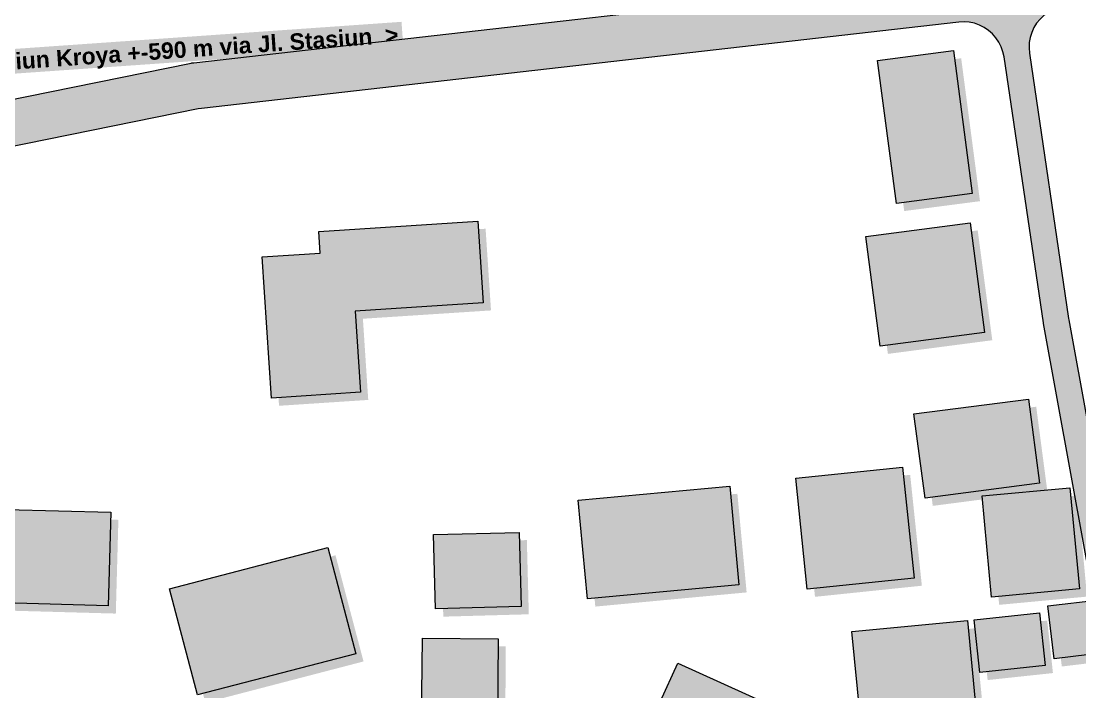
# Model space of a CAD drawing. Header units: metres. Extents: x 305859 to 307221, y 9155922 to 9156786.
# Drawn here: x 307059.2 to 307162.4, y 9156088.2 to 9156153.5 of the extents above; entities that cross this region are included whole.
import ezdxf

# ---------------------------------------------------------------- set-up
doc = ezdxf.new("R2010")
doc.units = ezdxf.units.M
for name, color, linetype, lineweight, true_color in [('A-ALUR_STASIUN', 7, 'Continuous', 50, 0x148c3c), ('A-LABEL', 7, 'Continuous', 0, 0x000000), ('B-BAYANGAN', 7, 'Continuous', 0, 0x76786c), ('J-PERKERASAN_JALAN', 7, 'Continuous', 9, 0x989896), ('K-BANGUNAN_LUAR_TAPAK', 7, 'Continuous', 9, 0xdedede)]:
    doc.layers.add(name, color=color, linetype=linetype, lineweight=lineweight, true_color=true_color)
doc.styles.add('ARIALB', font='arialbd.ttf')

msp = doc.modelspace()

# ---------------------------------------------------------------- hatches: boundary and pattern name
at = {"layer": 'A-ALUR_STASIUN', "true_color": 0x148c3c}
h = msp.add_hatch(color=116, dxfattribs=at)
h.dxf.hatch_style = 1
h.paths.add_polyline_path([(307021.17, 9156136.77), (307076.16, 9156147.91), (307076.22, 9156147.91), (307155.24, 9156156.9), (307186.87, 9156162.74), (307187.13, 9156161.37), (307155.47, 9156155.52), (307155.42, 9156155.52), (307076.41, 9156146.53), (307021.43, 9156135.39), (307021.38, 9156135.39), (306869.96, 9156115.01), (306869.77, 9156116.39), (307021.17, 9156136.77)])
h = msp.add_hatch(color=116, dxfattribs=at)
h.dxf.hatch_style = 1
h.paths.add_polyline_path([(307107.18, 9156150.73), (307103.41, 9156148.49), (307103.01, 9156152.07)])
at = {"layer": 'B-BAYANGAN', "true_color": 0x76786c}
h = msp.add_hatch(color=8, dxfattribs=at)
h.dxf.hatch_style = 1
h.paths.add_polyline_path([(307150.82, 9156149.89), (307152.65, 9156135.98), (307145.27, 9156135.02), (307143.42, 9156148.92), (307150.82, 9156149.89)])
h = msp.add_hatch(color=8, dxfattribs=at)
h.dxf.hatch_style = 1
h.paths.add_polyline_path([(307104.49, 9156133.3), (307105.02, 9156125.35), (307092.54, 9156124.54), (307093.06, 9156116.64), (307084.37, 9156116.07), (307083.47, 9156129.82), (307089.14, 9156130.18), (307089, 9156132.29), (307104.49, 9156133.3)])
h = msp.add_hatch(color=8, dxfattribs=at)
h.dxf.hatch_style = 1
h.paths.add_polyline_path([(307152.43, 9156133.14), (307153.85, 9156122.45), (307143.68, 9156121.12), (307142.27, 9156131.8), (307152.43, 9156133.14)])
h = msp.add_hatch(color=8, dxfattribs=at)
h.dxf.hatch_style = 1
h.paths.add_polyline_path([(307158.13, 9156115.98), (307159.21, 9156107.78), (307148.05, 9156106.33), (307146.97, 9156114.53), (307158.13, 9156115.98)])
h = msp.add_hatch(color=8, dxfattribs=at)
h.dxf.hatch_style = 1
h.paths.add_polyline_path([(307145.85, 9156109.35), (307146.99, 9156098.56), (307136.58, 9156097.48), (307135.45, 9156108.28), (307145.85, 9156109.35)])
h = msp.add_hatch(color=8, dxfattribs=at)
h.dxf.hatch_style = 1
h.paths.add_polyline_path([(307129.02, 9156107.51), (307129.92, 9156097.91), (307115.18, 9156096.53), (307114.26, 9156106.13), (307129.02, 9156107.51)])
h = msp.add_hatch(color=8, dxfattribs=at)
h.dxf.hatch_style = 1
h.paths.add_polyline_path([(307162.16, 9156107.35), (307163.08, 9156097.5), (307154.52, 9156096.7), (307153.6, 9156106.55), (307162.16, 9156107.35)])
h = msp.add_hatch(color=8, dxfattribs=at)
h.dxf.hatch_style = 1
h.paths.add_polyline_path([(307068.72, 9156104.97), (307068.47, 9156095.85), (307058.29, 9156096.13), (307058.53, 9156105.24), (307068.72, 9156104.97)])
h = msp.add_hatch(color=8, dxfattribs=at)
h.dxf.hatch_style = 1
h.paths.add_polyline_path([(307108.51, 9156103), (307108.7, 9156095.78), (307100.37, 9156095.55), (307100.18, 9156102.78), (307108.51, 9156103)])
h = msp.add_hatch(color=8, dxfattribs=at)
h.dxf.hatch_style = 1
h.paths.add_polyline_path([(307089.87, 9156101.52), (307092.6, 9156091.19), (307077.19, 9156087.18), (307074.46, 9156097.51), (307089.87, 9156101.52)])
h = msp.add_hatch(color=8, dxfattribs=at)
h.dxf.hatch_style = 1
h.paths.add_polyline_path([(307165.05, 9156096.44), (307165.66, 9156091.3), (307160.62, 9156090.7), (307160.01, 9156095.84), (307165.05, 9156096.44)])
h = msp.add_hatch(color=8, dxfattribs=at)
h.dxf.hatch_style = 1
h.paths.add_polyline_path([(307159.2, 9156095.17), (307159.76, 9156090.06), (307153.4, 9156089.38), (307152.83, 9156094.48), (307159.2, 9156095.17)])
h = msp.add_hatch(color=8, dxfattribs=at)
h.dxf.hatch_style = 1
h.paths.add_polyline_path([(307152.17, 9156094.42), (307152.97, 9156086.21), (307141.73, 9156085.14), (307140.93, 9156093.34), (307152.17, 9156094.42)])
h = msp.add_hatch(color=8, dxfattribs=at)
h.dxf.hatch_style = 1
h.paths.add_polyline_path([(307106.46, 9156092.65), (307106.4, 9156084.56), (307099.01, 9156084.63), (307099.08, 9156092.72), (307106.46, 9156092.65)])
h = msp.add_hatch(color=8, dxfattribs=at)
h.dxf.hatch_style = 1
h.paths.add_polyline_path([(307139.24, 9156083.38), (307130.63, 9156064.57), (307115.36, 9156071.46), (307123.98, 9156090.28), (307139.24, 9156083.38)])
at = {"layer": 'J-PERKERASAN_JALAN', "true_color": 0xa8a8a6}
h = msp.add_hatch(color=253, dxfattribs=at)
h.dxf.hatch_style = 1
h.paths.add_polyline_path([(307075.81, 9156149.42), (307075.89, 9156149.43), (307076, 9156149.45), (307076.08, 9156149.46), (307154.88, 9156158.42), (307155.15, 9156158.46), (307190, 9156164.9), (307190, 9156160.32), (307160.7, 9156154.91), (307160.21, 9156154.79), (307159.73, 9156154.6), (307159.28, 9156154.35), (307158.87, 9156154.05), (307158.5, 9156153.7), (307158.17, 9156153.3), (307157.9, 9156152.87), (307157.69, 9156152.41), (307157.54, 9156151.92), (307157.45, 9156151.41), (307157.43, 9156150.9), (307157.47, 9156150.39), (307161.29, 9156124.58), (307161.31, 9156124.45), (307170.63, 9156073.3), (307170.64, 9156073.23), (307170.65, 9156073.22), (307170.66, 9156073.15), (307171.41, 9156066.64), (307171.42, 9156066.57), (307171.42, 9156066.55), (307171.43, 9156066.48), (307171.7, 9156060.14), (307171.7, 9156060.12), (307171.71, 9156060.07), (307172.44, 9156014.43), (307172.44, 9156014.33), (307172.44, 9156014.31), (307172.43, 9156014.21), (307170.3, 9155988.21), (307170.29, 9155988.12), (307170.23, 9155986.98), (307170.22, 9155986.92), (307170.22, 9155986.9), (307170.21, 9155986.84), (307170.07, 9155985.7), (307170.06, 9155985.65), (307170.06, 9155985.64), (307170.05, 9155985.59), (307163.47, 9155947.5), (307163.45, 9155947.43), (307163.45, 9155947.41), (307163.43, 9155947.33), (307162.85, 9155945.09), (307162.76, 9155944.64), (307162.44, 9155942.34), (307162.41, 9155942.03), (307161.39, 9155925), (307158.88, 9155925), (307159.93, 9155942.35), (307159.93, 9155942.42), (307159.94, 9155942.44), (307159.95, 9155942.52), (307160.32, 9155945.22), (307160.34, 9155945.34), (307160.34, 9155945.36), (307160.37, 9155945.48), (307160.96, 9155947.78), (307161.03, 9155948.1), (307167.57, 9155985.92), (307167.6, 9155986.11), (307167.71, 9155987.01), (307167.74, 9155987.27), (307167.8, 9155988.31), (307167.8, 9155988.33), (307167.8, 9155988.37), (307169.93, 9156014.21), (307169.94, 9156014.6), (307169.21, 9156059.98), (307169.2, 9156060.09), (307168.94, 9156066.22), (307168.91, 9156066.51), (307168.19, 9156072.73), (307168.15, 9156072.98), (307158.84, 9156124.07), (307158.83, 9156124.1), (307158.83, 9156124.11), (307158.83, 9156124.14), (307155, 9156150.02), (307154.89, 9156150.52), (307154.72, 9156151), (307154.49, 9156151.46), (307154.2, 9156151.88), (307153.86, 9156152.27), (307153.48, 9156152.6), (307153.05, 9156152.89), (307152.6, 9156153.12), (307152.11, 9156153.29), (307151.61, 9156153.39), (307151.1, 9156153.43), (307150.59, 9156153.41), (307076.82, 9156145.01), (307076.48, 9156144.96), (307026.25, 9156134.79), (307025.75, 9156134.65), (307025.27, 9156134.46), (307024.83, 9156134.2), (307024.42, 9156133.89), (307024.05, 9156133.52), (307023.73, 9156133.12), (307023.47, 9156132.67), (307023.27, 9156132.2), (307023.13, 9156131.7), (307023.05, 9156131.19), (307023.05, 9156130.68), (307024.92, 9156091.03), (307024.92, 9156090.91), (307024.79, 9156090.9), (307022.06, 9156090.77), (307021.93, 9156090.77), (307021.92, 9156090.89), (307020.11, 9156129.27), (307020.05, 9156129.77), (307019.93, 9156130.27), (307019.75, 9156130.74), (307019.51, 9156131.19), (307019.21, 9156131.61), (307018.87, 9156131.98), (307018.47, 9156132.31), (307018.04, 9156132.58), (307017.58, 9156132.8), (307017.1, 9156132.95), (307016.6, 9156133.05), (307016.09, 9156133.08), (307015.58, 9156133.04), (306875.58, 9156114.2), (306875.08, 9156114.1), (306874.59, 9156113.93), (306874.13, 9156113.71), (306873.7, 9156113.42), (306873.31, 9156113.09), (306872.97, 9156112.7), (306872.68, 9156112.28), (306872.44, 9156111.82), (306872.27, 9156111.34), (306872.16, 9156110.83), (306872.83, 9156115.25), (306872.86, 9156115.62), (306873.06, 9156123.08), (306873.08, 9156122.55), (306873.17, 9156122.02), (306873.33, 9156121.52), (306873.56, 9156121.04), (306873.85, 9156120.59), (306874.19, 9156120.18), (306874.59, 9156119.83), (306875.03, 9156119.53), (306875.5, 9156119.29), (306876.01, 9156119.12), (306876.53, 9156119.01), (306877.06, 9156118.98), (306877.59, 9156119.01), (307020.78, 9156138.28), (307021.04, 9156138.33), (307075.81, 9156149.42)])
at = {"layer": 'K-BANGUNAN_LUAR_TAPAK', "true_color": 0xececea}
h = msp.add_hatch(color=7, dxfattribs=at)
h.dxf.hatch_style = 1
h.paths.add_polyline_path([(307150.07, 9156150.64), (307151.9, 9156136.73), (307144.52, 9156135.77), (307142.67, 9156149.67), (307150.07, 9156150.64)])
h = msp.add_hatch(color=7, dxfattribs=at)
h.dxf.hatch_style = 1
h.paths.add_polyline_path([(307103.74, 9156134.05), (307104.27, 9156126.1), (307091.79, 9156125.29), (307092.31, 9156117.39), (307083.62, 9156116.82), (307082.72, 9156130.57), (307088.39, 9156130.93), (307088.25, 9156133.04), (307103.74, 9156134.05)])
h = msp.add_hatch(color=7, dxfattribs=at)
h.dxf.hatch_style = 1
h.paths.add_polyline_path([(307151.68, 9156133.89), (307153.1, 9156123.2), (307142.93, 9156121.87), (307141.52, 9156132.55), (307151.68, 9156133.89)])
h = msp.add_hatch(color=7, dxfattribs=at)
h.dxf.hatch_style = 1
h.paths.add_polyline_path([(307157.38, 9156116.73), (307158.46, 9156108.53), (307147.3, 9156107.08), (307146.22, 9156115.28), (307157.38, 9156116.73)])
h = msp.add_hatch(color=7, dxfattribs=at)
h.dxf.hatch_style = 1
h.paths.add_polyline_path([(307145.1, 9156110.1), (307146.24, 9156099.31), (307135.83, 9156098.23), (307134.7, 9156109.03), (307145.1, 9156110.1)])
h = msp.add_hatch(color=7, dxfattribs=at)
h.dxf.hatch_style = 1
h.paths.add_polyline_path([(307128.27, 9156108.26), (307129.17, 9156098.66), (307114.43, 9156097.28), (307113.51, 9156106.88), (307128.27, 9156108.26)])
h = msp.add_hatch(color=7, dxfattribs=at)
h.dxf.hatch_style = 1
h.paths.add_polyline_path([(307161.41, 9156108.1), (307162.33, 9156098.25), (307153.77, 9156097.45), (307152.85, 9156107.3), (307161.41, 9156108.1)])
h = msp.add_hatch(color=7, dxfattribs=at)
h.dxf.hatch_style = 1
h.paths.add_polyline_path([(307067.97, 9156105.72), (307067.72, 9156096.6), (307057.54, 9156096.88), (307057.78, 9156105.99), (307067.97, 9156105.72)])
h = msp.add_hatch(color=7, dxfattribs=at)
h.dxf.hatch_style = 1
h.paths.add_polyline_path([(307107.76, 9156103.75), (307107.95, 9156096.53), (307099.62, 9156096.3), (307099.43, 9156103.53), (307107.76, 9156103.75)])
h = msp.add_hatch(color=7, dxfattribs=at)
h.dxf.hatch_style = 1
h.paths.add_polyline_path([(307089.12, 9156102.27), (307091.85, 9156091.94), (307076.44, 9156087.93), (307073.71, 9156098.26), (307089.12, 9156102.27)])
h = msp.add_hatch(color=7, dxfattribs=at)
h.dxf.hatch_style = 1
h.paths.add_polyline_path([(307164.3, 9156097.19), (307164.91, 9156092.05), (307159.87, 9156091.45), (307159.26, 9156096.59), (307164.3, 9156097.19)])
h = msp.add_hatch(color=7, dxfattribs=at)
h.dxf.hatch_style = 1
h.paths.add_polyline_path([(307158.45, 9156095.92), (307159.01, 9156090.81), (307152.65, 9156090.13), (307152.08, 9156095.23), (307158.45, 9156095.92)])
h = msp.add_hatch(color=7, dxfattribs=at)
h.dxf.hatch_style = 1
h.paths.add_polyline_path([(307151.42, 9156095.17), (307152.22, 9156086.96), (307140.98, 9156085.89), (307140.18, 9156094.09), (307151.42, 9156095.17)])
h = msp.add_hatch(color=7, dxfattribs=at)
h.dxf.hatch_style = 1
h.paths.add_polyline_path([(307105.71, 9156093.4), (307105.65, 9156085.31), (307098.26, 9156085.38), (307098.33, 9156093.47), (307105.71, 9156093.4)])
h = msp.add_hatch(color=7, dxfattribs=at)
h.dxf.hatch_style = 1
h.paths.add_polyline_path([(307138.49, 9156084.13), (307129.88, 9156065.32), (307114.61, 9156072.21), (307123.23, 9156091.03), (307138.49, 9156084.13)])

# ---------------------------------------------------------------- linework, layer by layer
at = {"layer": 'J-PERKERASAN_JALAN', "color": 8, "lineweight": 13, "true_color": 0x787876}
for points in [[(307021.04, 9156138.33), (307075.81, 9156149.42), (307075.81, 9156149.42), (307075.89, 9156149.43), (307076, 9156149.45), (307076.08, 9156149.46), (307154.88, 9156158.42), (307155.15, 9156158.46), (307190, 9156164.9)], [(307190, 9156160.32), (307160.7, 9156154.91), (307160.21, 9156154.79), (307159.73, 9156154.6), (307159.28, 9156154.35), (307158.87, 9156154.05), (307158.5, 9156153.7), (307158.17, 9156153.3), (307157.9, 9156152.87), (307157.69, 9156152.41), (307157.54, 9156151.92), (307157.45, 9156151.41), (307157.43, 9156150.9), (307157.47, 9156150.39), (307161.29, 9156124.58), (307161.31, 9156124.45), (307170.63, 9156073.3)], [(307168.15, 9156072.98), (307158.84, 9156124.07), (307158.83, 9156124.1), (307158.83, 9156124.11), (307158.83, 9156124.14), (307155, 9156150.02), (307154.89, 9156150.52), (307154.72, 9156151), (307154.49, 9156151.46), (307154.2, 9156151.88), (307153.86, 9156152.27), (307153.48, 9156152.6), (307153.05, 9156152.89), (307152.6, 9156153.12), (307152.11, 9156153.29), (307151.61, 9156153.39), (307151.1, 9156153.43), (307150.59, 9156153.41), (307076.82, 9156145.01), (307076.48, 9156144.96), (307026.25, 9156134.79)]]:
    msp.add_lwpolyline(points, dxfattribs=at)
at = {"layer": 'K-BANGUNAN_LUAR_TAPAK', "color": 253, "lineweight": 9, "true_color": 0xb0b0ae}
for points in [[(307150.07, 9156150.64), (307151.9, 9156136.73), (307144.52, 9156135.77), (307142.67, 9156149.67), (307150.07, 9156150.64)], [(307103.74, 9156134.05), (307104.27, 9156126.1), (307091.79, 9156125.29), (307092.31, 9156117.39), (307083.62, 9156116.82), (307082.72, 9156130.57), (307088.39, 9156130.93), (307088.25, 9156133.04), (307103.74, 9156134.05)], [(307151.68, 9156133.89), (307153.1, 9156123.2), (307142.93, 9156121.87), (307141.52, 9156132.55), (307151.68, 9156133.89)], [(307157.38, 9156116.73), (307158.46, 9156108.53), (307147.3, 9156107.08), (307146.22, 9156115.28), (307157.38, 9156116.73)], [(307145.1, 9156110.1), (307146.24, 9156099.31), (307135.83, 9156098.23), (307134.7, 9156109.03), (307145.1, 9156110.1)], [(307128.27, 9156108.26), (307129.17, 9156098.66), (307114.43, 9156097.28), (307113.51, 9156106.88), (307128.27, 9156108.26)], [(307161.41, 9156108.1), (307162.33, 9156098.25), (307153.77, 9156097.45), (307152.85, 9156107.3), (307161.41, 9156108.1)], [(307067.97, 9156105.72), (307067.72, 9156096.6), (307057.54, 9156096.88), (307057.78, 9156105.99), (307067.97, 9156105.72)], [(307107.76, 9156103.75), (307107.95, 9156096.53), (307099.62, 9156096.3), (307099.43, 9156103.53), (307107.76, 9156103.75)], [(307089.12, 9156102.27), (307091.85, 9156091.94), (307076.44, 9156087.93), (307073.71, 9156098.26), (307089.12, 9156102.27)], [(307164.3, 9156097.19), (307164.91, 9156092.05), (307159.87, 9156091.45), (307159.26, 9156096.59), (307164.3, 9156097.19)], [(307158.45, 9156095.92), (307159.01, 9156090.81), (307152.65, 9156090.13), (307152.08, 9156095.23), (307158.45, 9156095.92)], [(307151.42, 9156095.17), (307152.22, 9156086.96), (307140.98, 9156085.89), (307140.18, 9156094.09), (307151.42, 9156095.17)], [(307105.71, 9156093.4), (307105.65, 9156085.31), (307098.26, 9156085.38), (307098.33, 9156093.47), (307105.71, 9156093.4)], [(307138.49, 9156084.13), (307129.88, 9156065.32), (307114.61, 9156072.21), (307123.23, 9156091.03), (307138.49, 9156084.13)]]:
    msp.add_lwpolyline(points, close=True, dxfattribs=at)

# ---------------------------------------------------------------- texts
at = {"layer": 'A-LABEL', "color": 116, "true_color": 0x147832, "insert": (307075, 9156150.5), "char_height": 1.6, "attachment_point": 5, "rotation": 4, "style": 'ARIALB', "bg_fill": 1, "box_fill_scale": 1.25, "bg_fill_color": 7, "bg_fill_true_color": 16777215, "bg_fill_transparency": 0}
msp.add_mtext('Stasiun Kroya +-590 m via Jl. Stasiun  >', dxfattribs=at)

doc.saveas('drawing.dxf')
